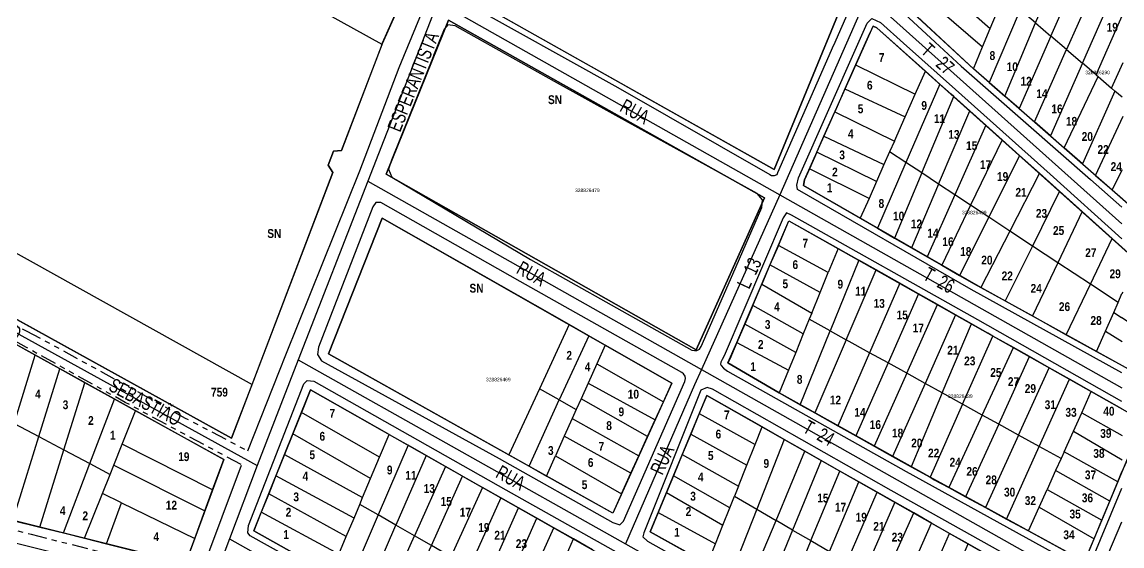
# Model space of a CAD drawing. Extents: x 205316 to 208372, y 4848714 to 4853250.
# Drawn here: x 206643.1 to 206955.5, y 4850735.1 to 4850883.8 of the extents above; entities that cross this region are included whole.
import ezdxf
from ezdxf.enums import TextEntityAlignment as Align

# ---------------------------------------------------------------- set-up
doc = ezdxf.new("R2010")
doc.units = 0
doc.header["$LTSCALE"] = 1.5
doc.header["$MEASUREMENT"] = 0
doc.linetypes.add('TRACO_25', pattern=[8, 3, -1, 1, -1, 1, -1])
for name, color, linetype in [('CD-MALHA-LOTES', 40, 'CONTINUOUS'), ('CD_TXT_QUADRA', 7, 'CONTINUOUS'), ('RU-QUADRAS', 6, 'CONTINUOUS'), ('SV-EIXO-RUA-N-PAV', 6, 'CONTINUOUS'), ('SV-EIXO-RUA-PAV', 20, 'CONTINUOUS'), ('SV-RUA-NAO-PAV-S-GUIA-C-GUIA', 7, 'CONTINUOUS'), ('SV-RUA-PAVIM-S-GUIA-C-GUIA', 7, 'CONTINUOUS'), ('SV-TXT-RUA-N-PAV-S-GUIA-C-GUIA', 7, 'CONTINUOUS'), ('SV-TXT-RUA-PAV-S-GUIA-C-GUIA', 7, 'CONTINUOUS'), ('Th_NmrPort', 7, 'CONTINUOUS')]:
    doc.layers.add(name, color=color, linetype=linetype)
doc.styles.add('ARIAL', font='arial.ttf')
doc.styles.add('ROMANS', font='arial.ttf', dxfattribs={"height": 0.2})
doc.styles.get("Standard").update_dxf_attribs({"font": 'swisscbo.ttf'})

msp = doc.modelspace()

# ---------------------------------------------------------------- linework, layer by layer
at = {"layer": 'CD-MALHA-LOTES', "linetype": 'Continuous'}
for p, q in [((206745.38, 4850877.42), (206626.85, 4850943.3)), ((206931.02, 4850883.51), (206940.23, 4850905.41)), ((206935.35, 4850879.79), (206944.79, 4850901.33)), ((206899.38, 4850898.43), (206918.11, 4850881.91)), ((206949.3, 4850897.29), (206939.81, 4850875.96)), ((206896.98, 4850893.05), (206915.96, 4850876.74)), ((206944.29, 4850872.11), (206953.67, 4850893.38)), ((206768.32, 4850891.69), (206856.72, 4850841.88)), ((206856.72, 4850841.88), (206876.3, 4850889.25)), ((206913.37, 4850870.53), (206894.68, 4850887.81)), ((206926.65, 4850887.26), (206917.82, 4850866.65)), ((206918.11, 4850881.91), (206920.93, 4850888.68)), ((206931.02, 4850883.51), (206926.65, 4850887.26)), ((206948.2, 4850868.75), (206955.87, 4850886.17)), ((206922.29, 4850862.75), (206931.02, 4850883.51)), ((206931.02, 4850883.51), (206935.35, 4850879.79)), ((206883.86, 4850880.56), (206879.9, 4850871.64)), ((206899.69, 4850869.84), (206885.92, 4850882.11)), ((206915.96, 4850876.74), (206918.11, 4850881.91)), ((206935.35, 4850879.79), (206926.33, 4850859.22)), ((206939.81, 4850875.96), (206935.35, 4850879.79)), ((206913.37, 4850870.53), (206915.96, 4850876.74)), ((206930.67, 4850855.43), (206939.81, 4850875.96)), ((206939.81, 4850875.96), (206944.29, 4850872.11)), ((206879.9, 4850871.64), (206876.85, 4850864.79)), ((206879.9, 4850871.64), (206896.79, 4850863.28)), ((206917.82, 4850866.65), (206913.37, 4850870.53)), ((206944.29, 4850872.11), (206935.19, 4850851.48)), ((206948.2, 4850868.75), (206944.29, 4850872.11)), ((206952.56, 4850865), (206955.87, 4850872.31)), ((206896.79, 4850863.28), (206899.69, 4850869.84)), ((206903.8, 4850866.17), (206899.69, 4850869.84)), ((206939.15, 4850848.03), (206948.75, 4850868.28)), ((206948.2, 4850868.75), (206948.75, 4850868.28)), ((206948.75, 4850868.28), (206952.56, 4850865)), ((206876.85, 4850864.79), (206873.97, 4850858.29)), ((206876.85, 4850864.79), (206893.96, 4850856.89)), ((206903.8, 4850866.17), (206894.15, 4850843.92)), ((206907.05, 4850863.28), (206903.8, 4850866.17)), ((206917.82, 4850866.65), (206922.29, 4850862.75)), ((206953.5, 4850864.2), (206944.28, 4850843.55)), ((206952.56, 4850865), (206953.5, 4850864.2)), ((206955.58, 4850862.41), (206953.5, 4850864.2)), ((206893.96, 4850856.89), (206896.79, 4850863.28)), ((206898.67, 4850840.94), (206907.78, 4850862.62)), ((206907.78, 4850862.62), (206907.05, 4850863.28)), ((206912.3, 4850858.58), (206907.78, 4850862.62)), ((206926.33, 4850859.22), (206922.29, 4850862.75)), ((206870.88, 4850851.36), (206873.97, 4850858.29)), ((206873.97, 4850858.29), (206890.9, 4850849.99)), ((206903.45, 4850837.79), (206912.3, 4850858.58)), ((206916.88, 4850854.47), (206912.3, 4850858.58)), ((206926.33, 4850859.22), (206930.67, 4850855.43)), ((206890.9, 4850849.99), (206893.96, 4850856.89)), ((206935.19, 4850851.48), (206930.67, 4850855.43)), ((206948.05, 4850840.26), (206955.87, 4850857.02)), ((206916.88, 4850854.47), (206908.05, 4850834.76)), ((206921.49, 4850850.34), (206916.88, 4850854.47)), ((206868.86, 4850846.8), (206870.88, 4850851.36)), ((206870.88, 4850851.36), (206887.94, 4850843.32)), ((206890.9, 4850849.99), (206889.55, 4850846.95)), ((206921.49, 4850850.34), (206912.56, 4850831.78)), ((206926.45, 4850845.9), (206921.49, 4850850.34)), ((206935.19, 4850851.48), (206939.15, 4850848.03)), ((206868.86, 4850846.8), (206866.78, 4850842.11)), ((206885.83, 4850838.56), (206868.86, 4850846.8)), ((206889.55, 4850846.95), (206887.94, 4850843.32)), ((206894.15, 4850843.92), (206889.55, 4850846.95)), ((206926.45, 4850845.9), (206917.69, 4850828.4)), ((206932.07, 4850840.86), (206926.45, 4850845.9)), ((206944.28, 4850843.55), (206939.15, 4850848.03)), ((206887.94, 4850843.32), (206885.83, 4850838.56)), ((206894.15, 4850843.92), (206886.07, 4850825.27)), ((206898.67, 4850840.94), (206894.15, 4850843.92)), ((206944.28, 4850843.55), (206948.05, 4850840.26)), ((206746.52, 4850840.63), (206834.65, 4850790.71)), ((206883.7, 4850833.73), (206866.78, 4850842.11)), ((206898.67, 4850840.94), (206890.93, 4850822.48)), ((206903.45, 4850837.79), (206898.67, 4850840.94)), ((206932.07, 4850840.86), (206923.68, 4850824.45)), ((206937.79, 4850835.73), (206932.07, 4850840.86)), ((206948.05, 4850840.26), (206952.78, 4850836.13)), ((206952.78, 4850836.13), (206955.67, 4850841.94)), ((206571.01, 4850838.35), (206702.68, 4850765.68)), ((206885.83, 4850838.56), (206883.7, 4850833.73)), ((206903.45, 4850837.79), (206895.75, 4850819.71)), ((206908.05, 4850834.76), (206903.45, 4850837.79)), ((206952.78, 4850836.13), (206955.7, 4850833.58)), ((206883.7, 4850833.73), (206881.19, 4850828.07)), ((206908.05, 4850834.76), (206900.17, 4850817.17)), ((206912.56, 4850831.78), (206908.05, 4850834.76)), ((206937.79, 4850835.73), (206930.11, 4850820.21)), ((206944.23, 4850829.96), (206937.79, 4850835.73)), ((206912.56, 4850831.78), (206904.37, 4850814.76)), ((206917.69, 4850828.4), (206912.56, 4850831.78)), ((206944.23, 4850829.96), (206937.31, 4850815.47)), ((206952.79, 4850822.3), (206944.23, 4850829.96)), ((206857.96, 4850820.39), (206860.94, 4850827.37)), ((206860.94, 4850827.37), (206874.92, 4850819.5)), ((206881.19, 4850828.07), (206886.07, 4850825.27)), ((206917.69, 4850828.4), (206909.42, 4850811.86)), ((206923.68, 4850824.45), (206917.69, 4850828.4)), ((206886.07, 4850825.27), (206890.93, 4850822.48)), ((206923.68, 4850824.45), (206915.49, 4850808.41)), ((206930.11, 4850820.21), (206923.68, 4850824.45)), ((206857.96, 4850820.39), (206855.57, 4850814.82)), ((206872.13, 4850812.67), (206857.96, 4850820.39)), ((206890.93, 4850822.48), (206895.75, 4850819.71)), ((206946.58, 4850809.36), (206952.79, 4850822.3)), ((206955.51, 4850819.86), (206952.79, 4850822.3)), ((206874.92, 4850819.5), (206872.13, 4850812.67)), ((206874.92, 4850819.5), (206880.77, 4850816.21)), ((206895.75, 4850819.71), (206900.17, 4850817.17)), ((206930.11, 4850820.21), (206922.39, 4850804.6)), ((206937.31, 4850815.47), (206930.11, 4850820.21)), ((206955.51, 4850819.86), (206959.75, 4850816.09)), ((206855.57, 4850814.82), (206853.23, 4850809.34)), ((206869.81, 4850806.99), (206855.57, 4850814.82)), ((206880.77, 4850816.21), (206872.65, 4850796.11)), ((206885.76, 4850813.4), (206880.77, 4850816.21)), ((206900.17, 4850817.17), (206904.37, 4850814.76)), ((206904.37, 4850814.76), (206909.42, 4850811.86)), ((206937.31, 4850815.47), (206930.08, 4850800.35)), ((206946.58, 4850809.36), (206937.31, 4850815.47)), ((206869.81, 4850806.99), (206872.13, 4850812.67)), ((206877.24, 4850793.58), (206885.76, 4850813.4)), ((206892.4, 4850809.64), (206885.76, 4850813.4)), ((206850.65, 4850803.31), (206853.23, 4850809.34)), ((206853.23, 4850809.34), (206867.42, 4850801.15)), ((206892.4, 4850809.64), (206883.85, 4850789.93)), ((206897.75, 4850806.61), (206892.4, 4850809.64)), ((206915.49, 4850808.41), (206922.39, 4850804.6)), ((206939.71, 4850795.03), (206946.58, 4850809.36)), ((206954.43, 4850804.21), (206946.58, 4850809.36)), ((206867.42, 4850801.15), (206869.81, 4850806.99)), ((206897.75, 4850806.61), (206889.1, 4850787.02)), ((206903.1, 4850803.58), (206897.75, 4850806.61)), ((206954.43, 4850804.21), (206955.53, 4850806.7)), ((206955.76, 4850807.12), (206955.53, 4850806.7)), ((206850.65, 4850803.31), (206848.4, 4850798.06)), ((206865, 4850795.24), (206850.65, 4850803.31)), ((206894.41, 4850784.09), (206903.1, 4850803.58)), ((206908.28, 4850800.65), (206903.1, 4850803.58)), ((206922.39, 4850804.6), (206930.08, 4850800.35)), ((206953.18, 4850801.38), (206954.43, 4850804.21)), ((206866.7, 4850799.4), (206865, 4850795.24)), ((206867.42, 4850801.15), (206866.7, 4850799.4)), ((206872.65, 4850796.11), (206866.7, 4850799.4)), ((206908.28, 4850800.65), (206899.62, 4850781.21)), ((206912.79, 4850798.09), (206908.28, 4850800.65)), ((206930.08, 4850800.35), (206939.71, 4850795.03)), ((206950.84, 4850796.08), (206953.18, 4850801.38)), ((206953.18, 4850801.38), (206955.42, 4850799.89)), ((206970.02, 4850789.95), (206955.42, 4850799.89)), ((206798.53, 4850797.91), (206790.07, 4850779.69)), ((206804.08, 4850794.75), (206798.53, 4850797.91)), ((206848.4, 4850798.06), (206846.16, 4850792.81)), ((206862.87, 4850790.02), (206848.4, 4850798.06)), ((206864.18, 4850775.16), (206872.65, 4850796.11)), ((206872.65, 4850796.11), (206877.24, 4850793.58)), ((206904.5, 4850778.52), (206912.79, 4850798.09)), ((206948.29, 4850790.3), (206950.84, 4850796.08)), ((206950.84, 4850796.08), (206955.57, 4850793.1)), ((206646.87, 4850789.25), (206640.24, 4850792.92)), ((206804.08, 4850794.75), (206795.74, 4850776.5)), ((206808.77, 4850792.08), (206804.08, 4850794.75)), ((206846.16, 4850792.81), (206860.8, 4850784.95)), ((206865, 4850795.24), (206862.87, 4850790.02)), ((206877.24, 4850793.58), (206868.33, 4850772.84)), ((206883.85, 4850789.93), (206877.24, 4850793.58)), ((206910.28, 4850775.32), (206918.87, 4850794.65)), ((206924.72, 4850791.36), (206918.87, 4850794.65)), ((206939.71, 4850795.03), (206948.29, 4850790.3)), ((206640.9, 4850769.85), (206646.87, 4850789.25)), ((206653.89, 4850785.36), (206646.87, 4850789.25)), ((206730.19, 4850789.62), (206781.36, 4850760.93)), ((206808.77, 4850792.08), (206806.36, 4850786.72)), ((206862.87, 4850790.02), (206860.8, 4850784.95)), ((206883.85, 4850789.93), (206874.86, 4850769.19)), ((206889.1, 4850787.02), (206883.85, 4850789.93)), ((206915.86, 4850772.24), (206924.72, 4850791.36)), ((206929.26, 4850788.8), (206924.72, 4850791.36)), ((206948.29, 4850790.3), (206955.61, 4850786.25)), ((206806.36, 4850786.72), (206803.94, 4850781.32)), ((206806.36, 4850786.72), (206825.28, 4850775.97)), ((206889.1, 4850787.02), (206879.97, 4850766.33)), ((206894.41, 4850784.09), (206889.1, 4850787.02)), ((206920.52, 4850769.66), (206929.26, 4850788.8)), ((206934.83, 4850785.67), (206929.26, 4850788.8)), ((206647.93, 4850766.12), (206653.89, 4850785.36)), ((206661.03, 4850781.4), (206653.89, 4850785.36)), ((206860.8, 4850784.95), (206858.17, 4850778.52)), ((206894.41, 4850784.09), (206885.19, 4850763.41)), ((206899.62, 4850781.21), (206894.41, 4850784.09)), ((206926.14, 4850766.56), (206934.83, 4850785.67)), ((206940.6, 4850782.42), (206934.83, 4850785.67)), ((206655.06, 4850762.34), (206661.03, 4850781.4)), ((206669.41, 4850776.76), (206661.03, 4850781.4)), ((206702.68, 4850765.68), (206708.55, 4850780.91)), ((206803.94, 4850781.32), (206801.94, 4850776.87)), ((206803.94, 4850781.32), (206822.96, 4850770.88)), ((206899.62, 4850781.21), (206890.4, 4850760.5)), ((206904.5, 4850778.52), (206899.62, 4850781.21)), ((206932.02, 4850763.31), (206940.6, 4850782.42)), ((206946.83, 4850778.91), (206940.6, 4850782.42)), ((206662.42, 4850758.43), (206669.41, 4850776.76)), ((206675.39, 4850773.45), (206669.41, 4850776.76)), ((206790.07, 4850779.69), (206781.36, 4850760.93)), ((206795.74, 4850776.5), (206790.07, 4850779.69)), ((206801.94, 4850776.87), (206800.56, 4850773.8)), ((206820.8, 4850766.14), (206801.94, 4850776.87)), ((206858.17, 4850778.52), (206864.18, 4850775.16)), ((206904.5, 4850778.52), (206895.62, 4850757.57)), ((206910.28, 4850775.32), (206904.5, 4850778.52)), ((206944.09, 4850772.83), (206946.83, 4850778.91)), ((206955.54, 4850774.01), (206946.83, 4850778.91)), ((206787.14, 4850757.68), (206795.74, 4850776.5)), ((206795.74, 4850776.5), (206800.56, 4850773.8)), ((206800.56, 4850773.8), (206799.41, 4850771.24)), ((206822.96, 4850770.88), (206825.28, 4850775.97)), ((206864.18, 4850775.16), (206868.33, 4850772.84)), ((206910.28, 4850775.32), (206901.04, 4850754.55)), ((206915.86, 4850772.24), (206910.28, 4850775.32)), ((206955.54, 4850774.01), (206960.73, 4850771.08)), ((206671.6, 4850764), (206675.39, 4850773.45)), ((206722.47, 4850772.96), (206720.02, 4850766.85)), ((206744.67, 4850760.27), (206722.47, 4850772.96)), ((206799.41, 4850771.24), (206797.14, 4850766.2)), ((206799.41, 4850771.24), (206818.3, 4850760.66)), ((206820.8, 4850766.14), (206822.96, 4850770.88)), ((206835.49, 4850772.67), (206833.07, 4850766.84)), ((206835.49, 4850772.67), (206851.33, 4850763.85)), ((206868.33, 4850772.84), (206874.86, 4850769.19)), ((206915.86, 4850772.24), (206906.32, 4850751.66)), ((206920.52, 4850769.66), (206915.86, 4850772.24)), ((206941.73, 4850767.61), (206944.09, 4850772.83)), ((206944.09, 4850772.83), (206955.57, 4850766.38)), ((206640.9, 4850769.85), (206647.93, 4850766.12)), ((206851.33, 4850763.85), (206853.34, 4850768.9)), ((206859.64, 4850765.32), (206853.34, 4850768.9)), ((206874.86, 4850769.19), (206879.97, 4850766.33)), ((206920.52, 4850769.66), (206911.11, 4850749.05)), ((206926.14, 4850766.56), (206920.52, 4850769.66)), ((206939.1, 4850761.81), (206941.73, 4850767.61)), ((206941.73, 4850767.61), (206955.61, 4850759.5)), ((206640.58, 4850742.34), (206647.93, 4850766.12)), ((206647.93, 4850766.12), (206655.06, 4850762.34)), ((206720.02, 4850766.85), (206717.67, 4850760.99)), ((206742.13, 4850754.2), (206720.02, 4850766.85)), ((206744.67, 4850760.27), (206747.37, 4850766.7)), ((206747.37, 4850766.7), (206752.77, 4850763.64)), ((206797.14, 4850766.2), (206794.67, 4850760.69)), ((206816.05, 4850755.73), (206797.14, 4850766.2)), ((206818.3, 4850760.66), (206820.8, 4850766.14)), ((206833.07, 4850766.84), (206830.65, 4850761)), ((206833.07, 4850766.84), (206848.98, 4850757.97)), ((206859.64, 4850765.32), (206851.8, 4850745.51)), ((206865.5, 4850761.99), (206859.64, 4850765.32)), ((206879.97, 4850766.33), (206885.19, 4850763.41)), ((206926.14, 4850766.56), (206916.78, 4850745.97)), ((206932.02, 4850763.31), (206926.14, 4850766.56)), ((206648.21, 4850740.43), (206655.06, 4850762.34)), ((206655.06, 4850762.34), (206662.42, 4850758.43)), ((206669.2, 4850758.02), (206671.6, 4850764)), ((206697.27, 4850750.96), (206671.6, 4850764)), ((206752.77, 4850763.64), (206744.25, 4850743.88)), ((206757.96, 4850760.7), (206752.77, 4850763.64)), ((206848.98, 4850757.97), (206851.33, 4850763.85)), ((206857.28, 4850742.33), (206865.5, 4850761.99)), ((206870.11, 4850759.37), (206865.5, 4850761.99)), ((206885.19, 4850763.41), (206890.4, 4850760.5)), ((206922.77, 4850742.71), (206932.02, 4850763.31)), ((206938.23, 4850759.88), (206932.02, 4850763.31)), ((206939.1, 4850761.81), (206938.23, 4850759.88)), ((206954.37, 4850753.29), (206939.1, 4850761.81)), ((206654.92, 4850738.76), (206662.42, 4850758.43)), ((206662.42, 4850758.43), (206668.15, 4850755.4)), ((206668.15, 4850755.4), (206669.2, 4850758.02)), ((206669.2, 4850758.02), (206695.08, 4850745.02)), ((206717.67, 4850760.99), (206715.25, 4850754.98)), ((206717.67, 4850760.99), (206739.87, 4850748.81)), ((206742.13, 4850754.2), (206744.67, 4850760.27)), ((206757.96, 4850760.7), (206749.33, 4850740.96)), ((206763.37, 4850757.64), (206757.96, 4850760.7)), ((206781.36, 4850760.93), (206787.14, 4850757.68)), ((206792.07, 4850754.92), (206794.67, 4850760.69)), ((206794.67, 4850760.69), (206813.36, 4850749.84)), ((206816.05, 4850755.73), (206818.3, 4850760.66)), ((206830.65, 4850761), (206828.13, 4850754.94)), ((206830.65, 4850761), (206846.61, 4850752.05)), ((206846.61, 4850752.05), (206848.98, 4850757.97)), ((206870.11, 4850759.37), (206862, 4850739.6)), ((206875.44, 4850756.34), (206870.11, 4850759.37)), ((206890.4, 4850760.5), (206895.62, 4850757.57)), ((206938.23, 4850759.88), (206936.68, 4850756.45)), ((206956.68, 4850758.83), (206955.54, 4850756.1)), ((206665.97, 4850749.96), (206668.15, 4850755.4)), ((206715.25, 4850754.98), (206713.21, 4850749.91)), ((206737.43, 4850742.97), (206715.25, 4850754.98)), ((206763.37, 4850757.64), (206754.58, 4850737.95)), ((206759.39, 4850735.19), (206768.27, 4850754.86)), ((206768.27, 4850754.86), (206763.37, 4850757.64)), ((206768.27, 4850754.86), (206773.89, 4850751.68)), ((206787.14, 4850757.68), (206792.07, 4850754.92)), ((206810.89, 4850744.36), (206792.07, 4850754.92)), ((206813.36, 4850749.84), (206816.05, 4850755.73)), ((206828.13, 4850754.94), (206826.17, 4850750.22)), ((206844.14, 4850745.87), (206828.13, 4850754.94)), ((206867.19, 4850736.59), (206875.44, 4850756.34)), ((206880.79, 4850753.3), (206875.44, 4850756.34)), ((206895.62, 4850757.57), (206901.04, 4850754.55)), ((206936.68, 4850756.45), (206934.27, 4850751.1)), ((206952.08, 4850747.83), (206936.68, 4850756.45)), ((206954.37, 4850753.29), (206955.54, 4850756.1)), ((206739.87, 4850748.81), (206742.13, 4850754.2)), ((206773.89, 4850751.68), (206764.96, 4850731.99)), ((206779.16, 4850748.69), (206773.89, 4850751.68)), ((206846.61, 4850752.05), (206845.46, 4850749.18)), ((206872.45, 4850733.54), (206880.79, 4850753.3)), ((206885.98, 4850750.35), (206880.79, 4850753.3)), ((206906.32, 4850751.66), (206911.11, 4850749.05)), ((206952.08, 4850747.83), (206954.37, 4850753.29)), ((206660.88, 4850737.27), (206665.97, 4850749.96)), ((206671.35, 4850747.33), (206665.97, 4850749.96)), ((206695.08, 4850745.02), (206697.27, 4850750.96)), ((206713.21, 4850749.91), (206711.09, 4850744.63)), ((206735.23, 4850737.71), (206713.21, 4850749.91)), ((206739.06, 4850746.87), (206739.87, 4850748.81)), ((206779.16, 4850748.69), (206770.25, 4850728.95)), ((206784.18, 4850745.85), (206779.16, 4850748.69)), ((206813.36, 4850749.84), (206810.89, 4850744.36)), ((206826.17, 4850750.22), (206823.84, 4850744.6)), ((206826.17, 4850750.22), (206842.19, 4850741)), ((206844.14, 4850745.87), (206845.46, 4850749.18)), ((206845.46, 4850749.18), (206851.8, 4850745.51)), ((206877.44, 4850730.65), (206885.98, 4850750.35)), ((206891.03, 4850747.49), (206885.98, 4850750.35)), ((206911.11, 4850749.05), (206916.78, 4850745.97)), ((206931.99, 4850746.05), (206934.27, 4850751.1)), ((206934.27, 4850751.1), (206949.8, 4850742.38)), ((206667.1, 4850735.71), (206671.35, 4850747.33)), ((206671.35, 4850747.33), (206692.18, 4850737.16)), ((206737.43, 4850742.97), (206739.06, 4850746.87)), ((206744.25, 4850743.88), (206739.06, 4850746.87)), ((206775.26, 4850726.07), (206784.18, 4850745.85)), ((206789.36, 4850742.92), (206784.18, 4850745.85)), ((206842.19, 4850741), (206844.14, 4850745.87)), ((206851.8, 4850745.51), (206844.26, 4850726.42)), ((206851.8, 4850745.51), (206857.28, 4850742.33)), ((206891.03, 4850747.49), (206882.36, 4850727.79)), ((206896.41, 4850744.43), (206891.03, 4850747.49)), ((206916.78, 4850745.97), (206922.77, 4850742.71)), ((206928.96, 4850739.35), (206931.99, 4850746.05)), ((206931.99, 4850746.05), (206947.59, 4850737.08)), ((206949.8, 4850742.38), (206952.08, 4850747.83)), ((206640.58, 4850742.34), (206648.21, 4850740.43)), ((206692.18, 4850737.16), (206695.08, 4850745.02)), ((206733.15, 4850732.75), (206711.09, 4850744.63)), ((206735.23, 4850737.71), (206737.43, 4850742.97)), ((206744.25, 4850743.88), (206735.82, 4850724.33)), ((206749.33, 4850740.96), (206744.25, 4850743.88)), ((206780.45, 4850723.09), (206789.36, 4850742.92)), ((206794.16, 4850740.2), (206789.36, 4850742.92)), ((206823.84, 4850744.6), (206840.05, 4850735.65)), ((206849.42, 4850723.55), (206857.28, 4850742.33)), ((206862, 4850739.6), (206857.28, 4850742.33)), ((206887.58, 4850724.77), (206896.41, 4850744.43)), ((206901.46, 4850741.56), (206896.41, 4850744.43)), ((206922.77, 4850742.71), (206928.96, 4850739.35)), ((206947.59, 4850737.08), (206949.8, 4850742.38)), ((206648.21, 4850740.43), (206654.92, 4850738.76)), ((206740.83, 4850721.52), (206749.33, 4850740.96)), ((206754.58, 4850737.95), (206749.33, 4850740.96)), ((206785.26, 4850720.32), (206794.16, 4850740.2)), ((206799.73, 4850737.05), (206794.16, 4850740.2)), ((206840.05, 4850735.65), (206842.19, 4850741)), ((206862, 4850739.6), (206854.3, 4850720.84)), ((206862, 4850739.6), (206867.19, 4850736.59)), ((206892.74, 4850721.77), (206901.46, 4850741.56)), ((206906.58, 4850738.65), (206901.46, 4850741.56)), ((206928.96, 4850739.35), (206944.91, 4850730.68)), ((206654.92, 4850738.76), (206660.88, 4850737.27)), ((206660.88, 4850737.27), (206667.1, 4850735.71)), ((206689.58, 4850730.1), (206692.18, 4850737.16)), ((206733.15, 4850732.75), (206735.23, 4850737.71)), ((206745.97, 4850718.64), (206754.58, 4850737.95)), ((206759.39, 4850735.19), (206754.58, 4850737.95)), ((206790.89, 4850717.09), (206799.73, 4850737.05)), ((206805.18, 4850733.96), (206799.73, 4850737.05)), ((206867.19, 4850736.59), (206859.42, 4850718)), ((206867.19, 4850736.59), (206872.45, 4850733.54)), ((206897.86, 4850718.81), (206906.58, 4850738.65)), ((206911.87, 4850735.65), (206906.58, 4850738.65)), ((206944.91, 4850730.68), (206947.59, 4850737.08)), ((206667.1, 4850735.71), (206689.58, 4850730.1)), ((206750.71, 4850715.98), (206759.39, 4850735.19)), ((206764.96, 4850731.99), (206759.39, 4850735.19)), ((206837.8, 4850730.01), (206840.05, 4850735.65)), ((206903.15, 4850715.74), (206911.87, 4850735.65)), ((206918.28, 4850732.01), (206911.87, 4850735.65))]:
    msp.add_line(p, q, dxfattribs=at)
at = {"layer": 'CD-MALHA-LOTES', "linetype": 'Continuous', "flags": 128}
for points in [[(206745.38, 4850877.42), (206745.54, 4850877.84), (206760.21, 4850910.73)], [(206834.65, 4850790.71), (206854.04, 4850833.9), (206764.27, 4850884.28), (206746.52, 4850840.63)], [(206885.92, 4850882.11), (206884.88, 4850882.6), (206883.86, 4850880.56)], [(206708.55, 4850780.91), (206731.41, 4850841.07), (206730.05, 4850843.12), (206731.62, 4850847.17), (206733.86, 4850847.36), (206745.38, 4850877.42)], [(206866.78, 4850842.11), (206865.39, 4850838.99), (206865.06, 4850837.34), (206881.19, 4850828.07)], [(206625.08, 4850830.58), (206623.78, 4850828), (206708.55, 4850780.91)], [(206798.53, 4850797.91), (206745.43, 4850828.1), (206730.19, 4850789.62)], [(206909.42, 4850811.86), (206913.56, 4850809.48), (206915.49, 4850808.41)], [(206918.87, 4850794.65), (206917.4, 4850795.48), (206912.79, 4850798.09)], [(206846.16, 4850792.81), (206844.15, 4850788.12), (206843.55, 4850787.08), (206858.17, 4850778.52)], [(206825.28, 4850775.97), (206827.72, 4850781.31), (206808.77, 4850792.08)], [(206747.37, 4850766.7), (206725.04, 4850779.34), (206722.47, 4850772.96)], [(206853.34, 4850768.9), (206837.63, 4850777.82), (206835.49, 4850772.67)], [(206697.27, 4850750.96), (206700.44, 4850759.57), (206675.39, 4850773.45)], [(206901.04, 4850754.55), (206902.23, 4850753.88), (206906.32, 4850751.66)], [(206711.09, 4850744.63), (206708.98, 4850739.37), (206730.8, 4850727.14)], [(206823.84, 4850744.6), (206821.53, 4850739.04), (206837.8, 4850730.01)]]:
    msp.add_lwpolyline(points, dxfattribs=at)
at = {"layer": 'RU-QUADRAS', "linetype": 'Continuous'}
for points in [[(206918.52, 4850939.57), (206937.21, 4850979.92), (207017.56, 4850907.94), (207018.53, 4850906.87), (207018.94, 4850905.12), (207001.95, 4850864.62), (207001.42, 4850864.31), (206989.86, 4850874.19, 0.004408), (206918.55, 4850938.55)], [(206894.68, 4850887.81), (206913.23, 4850929.58, -0.002345), (206996.74, 4850854.48), (206997.1, 4850853.23), (206980.03, 4850813.03, -0.676967), (206979.29, 4850812.89), (206913.37, 4850870.53), (206895.07, 4850887.31)], [(206865.06, 4850837.34), (206865.39, 4850838.99), (206884.88, 4850882.6), (206885.92, 4850882.11), (206974.74, 4850802.59, -0.401289), (206974.99, 4850801.19), (206966.02, 4850780.91, -0.52603), (206965.43, 4850780.79), (206915.49, 4850808.41)], [(206843.55, 4850787.08), (206846.16, 4850792.81), (206860.94, 4850827.37), (206960.73, 4850771.08, -0.459935), (206961.21, 4850769.66), (206944.91, 4850730.68), (206901.04, 4850754.55), (206858.17, 4850778.52)]]:
    msp.add_lwpolyline(points, format="xyb", close=True, dxfattribs=at)
for points in [[(206768.32, 4850891.69), (206796.61, 4850961.37), (206876.3, 4850889.25), (206856.72, 4850841.88)], [(206746.52, 4850840.63), (206764.27, 4850884.28), (206854.04, 4850833.9), (206834.65, 4850790.71)], [(206730.19, 4850789.62), (206745.43, 4850828.1), (206827.72, 4850781.31), (206810.89, 4850744.36)], [(206708.98, 4850739.37), (206725.04, 4850779.34), (206840.84, 4850713.77), (206824.14, 4850674.83)], [(206821.53, 4850739.04), (206837.63, 4850777.82), (206940.46, 4850719.41), (206924.59, 4850681.8)]]:
    msp.add_lwpolyline(points, close=True, dxfattribs=at)
for points in [[(206774.74, 4850943.32), (206745.46, 4850877.63), (206733.86, 4850847.36), (206731.62, 4850847.17), (206730.05, 4850843.12), (206731.41, 4850841.07), (206702.68, 4850765.68), (206571.01, 4850838.35)], [(206568.43, 4850832.71), (206700.44, 4850759.57), (206689.58, 4850730.1), (206547.91, 4850765.48)]]:
    msp.add_lwpolyline(points, dxfattribs=at)
msp.add_lwpolyline([(206577.42, 4850748.5), (206661.33, 4850727.05), (206687.87, 4850719.97), (206672.92, 4850686.67), (206668.34, 4850673.68, -0.002793), (206541.12, 4850731.41)], format="xyb", dxfattribs=at)
at = {"layer": 'SV-EIXO-RUA-N-PAV', "flags": 128}
for points in [[(206579.97, 4850829.42), (206709.95, 4850757.92)], [(206550.02, 4850760.86), (206557.09, 4850756.76), (206696.47, 4850722.24)]]:
    msp.add_lwpolyline(points, dxfattribs=at)
at = {"layer": 'SV-EIXO-RUA-PAV', "flags": 128}
for points in [[(206935.86, 4850988.09), (206912.08, 4850937.25), (206890.38, 4850890.62), (206886.22, 4850888.48), (206881.11, 4850886.4), (206858.34, 4850834.73), (206836.08, 4850785.19), (206834.13, 4850780.85), (206814.55, 4850735.64)], [(206793.36, 4850971.54), (206886.22, 4850888.48), (206955.54, 4850826.48)], [(206761.25, 4850889.48), (206741.36, 4850838.6), (206721.56, 4850787.91), (206709.95, 4850757.92), (206702.07, 4850737.08), (206696.47, 4850722.24), (206682.35, 4850686.35), (206682.18, 4850685.92), (206675.43, 4850668.71), (206662.23, 4850635.19), (206642.65, 4850585.43), (206622.31, 4850533.73), (206619.63, 4850526.92)], [(206761.25, 4850889.48), (206858.34, 4850834.73), (206955.54, 4850779.91)], [(206741.36, 4850838.6), (206836.08, 4850785.19), (206947.26, 4850722.49)], [(206721.56, 4850787.91), (206814.55, 4850735.64), (206846.83, 4850717.49), (206926.04, 4850672.96)], [(206752.61, 4850263.85), (206755.62, 4850270.69), (206777.12, 4850321.66), (206798.93, 4850373.22), (206820.71, 4850424.32), (206828.97, 4850444.09), (206841.19, 4850472.4), (206862.53, 4850522.57), (206872.32, 4850545.58), (206883.68, 4850572.3), (206894.33, 4850597.6), (206905.15, 4850623.32), (206915.99, 4850649.08), (206926.04, 4850672.96), (206937.9, 4850700.64), (206947.26, 4850722.49), (206955.54, 4850741.96)], [(206702.07, 4850737.08), (206823.99, 4850668.46), (206825.32, 4850667.39), (206829.58, 4850663.94), (206905.15, 4850623.32)]]:
    msp.add_lwpolyline(points, dxfattribs=at)
at = {"layer": 'SV-RUA-NAO-PAV-S-GUIA-C-GUIA', "linetype": 'TRACO_25', "flags": 128}
for points in [[(206644.44, 4850791.38), (206621.7, 4850804.02), (206578.95, 4850827.72), (206581.02, 4850831.16), (206623.82, 4850807.1), (206644.33, 4850796.14)], [(206644.33, 4850796.14), (206653.77, 4850791.09), (206689.49, 4850771.39), (206707.3, 4850762.03)], [(206705.36, 4850758.18), (206672.47, 4850775.81), (206644.44, 4850791.38)], [(206645.85, 4850732.35), (206616.27, 4850739.92), (206577.33, 4850749.49), (206548.66, 4850755.33), (206550.26, 4850761.82), (206606.53, 4850748.29), (206645.71, 4850738.39)], [(206645.71, 4850738.39), (206686.5, 4850728.09), (206690.65, 4850727.41)]]:
    msp.add_lwpolyline(points, dxfattribs=at)
at = {"layer": 'SV-RUA-PAVIM-S-GUIA-C-GUIA', "flags": 128}
for points in [[(206707.3, 4850762.03), (206718.07, 4850789.36), (206739.07, 4850841.55), (206750.27, 4850870.84), (206751.62, 4850874.13), (206759.51, 4850893.35), (206780.62, 4850948.76), (206791.42, 4850977.93)], [(206873.7, 4850877.26), (206878.4, 4850887.99), (206879.27, 4850890.03), (206878.42, 4850891.29), (206841.19, 4850924.96), (206798.64, 4850963.07), (206796.49, 4850963.73), (206795.19, 4850963.59), (206794.23, 4850962.14), (206781.61, 4850929.76), (206767.37, 4850893.44), (206766.8, 4850891.19), (206767.75, 4850890.03), (206812.39, 4850865.17), (206855.53, 4850840.47), (206856.01, 4850840.21), (206856.87, 4850840.23), (206857.63, 4850840.53), (206857.84, 4850841.06), (206873.74, 4850877.35)], [(206955.55, 4850894.13), (206942.73, 4850905.57), (206914.05, 4850931.27), (206912.8, 4850931.48), (206912.06, 4850931.05), (206911.64, 4850930.39), (206893.82, 4850890.39), (206892.6, 4850887.54), (206893.74, 4850886.08), (206902.44, 4850878.05), (206909.85, 4850871.22), (206946.64, 4850839.05), (206955.54, 4850831.26)], [(206760.08, 4850874.4), (206748.09, 4850844.59), (206747.22, 4850841.99), (206748.21, 4850839.79), (206787.51, 4850816.41), (206833.35, 4850790.64), (206834.11, 4850790.53), (206834.8, 4850790.58), (206835.54, 4850790.93), (206836.05, 4850791.72), (206845.04, 4850812.22), (206853.22, 4850831.18), (206853.43, 4850833.28), (206851.94, 4850835.09), (206811.79, 4850857.27), (206794.4, 4850866.94), (206780.2, 4850874.87), (206766.2, 4850882.69), (206764.1, 4850882.95), (206763.04, 4850881.76), (206760.04, 4850874.3)], [(206955.54, 4850784.21), (206912.67, 4850807.91), (206863.4, 4850836.21), (206863.21, 4850837.51), (206863.68, 4850839.56), (206880.52, 4850877.48), (206883.17, 4850883.45), (206884.53, 4850884.75), (206886.92, 4850883.63), (206893.45, 4850877.82), (206908.25, 4850864.63), (206935.15, 4850840.63), (206955.54, 4850822.28)], [(206955.54, 4850776.08), (206914.62, 4850799.25), (206861.71, 4850828.97), (206860.26, 4850829.58), (206859.35, 4850828.23), (206842.55, 4850789.07), (206842.03, 4850788.01), (206841.61, 4850787.23), (206841.56, 4850786.71), (206841.75, 4850786.32), (206842.39, 4850785.54), (206843.51, 4850784.67), (206894.28, 4850756.21), (206943.85, 4850728.91), (206945.25, 4850728.6), (206946.41, 4850729.6), (206955.54, 4850751.44)], [(206690.65, 4850727.41), (206692.68, 4850727.45), (206694.51, 4850728.64), (206705.51, 4850757.98)]]:
    msp.add_lwpolyline(points, dxfattribs=at)
for points in [[(206831.39, 4850781.75), (206831.56, 4850782.62), (206831.49, 4850783.25), (206831.05, 4850783.91), (206830.54, 4850784.3), (206784.62, 4850810.13), (206745.01, 4850832.55), (206743.61, 4850832.56), (206742.75, 4850831.37), (206727.33, 4850791.45), (206727.07, 4850789.45), (206728.21, 4850787.64), (206778.68, 4850759.89), (206810.97, 4850741.71), (206812.96, 4850741.1), (206813.97, 4850742.14)], [(206839.11, 4850717.96), (206841.95, 4850716.29), (206842.34, 4850714.94), (206841.32, 4850712.04), (206825.37, 4850674.73), (206824.31, 4850673.04), (206822.71, 4850673), (206776.23, 4850699.92), (206707.92, 4850737.9), (206707.23, 4850738.76), (206707.49, 4850740.86), (206723.16, 4850781.07), (206724.17, 4850782.07), (206726.02, 4850781.85), (206780.52, 4850751.02), (206814.05, 4850732.14)], [(206889.99, 4850750.84), (206839.22, 4850779.59), (206837.73, 4850780.05), (206835.92, 4850779.31), (206819.7, 4850738.8), (206819.49, 4850737.7), (206820.78, 4850736.44), (206883.56, 4850701.25), (206923.67, 4850679.32), (206924.77, 4850679.31), (206925.52, 4850680.21), (206942.19, 4850719.47), (206941.85, 4850721.27), (206941.06, 4850722.23)]]:
    msp.add_lwpolyline(points, close=True, dxfattribs=at)

# ---------------------------------------------------------------- texts
at = {"layer": 'CD_TXT_QUADRA', "color": 7, "linetype": 'Continuous', "style": 'ROMANS'}
for s, p in [('328826290', (206948.61, 4850869.47)), ('328826479', (206803.7, 4850836.01)), ('328826499', (206913.57, 4850829.7)), ('328826469', (206778.41, 4850782.31)), ('328826489', (206909.62, 4850777.57))]:
    msp.add_text(s, height=1, dxfattribs=at).set_placement(p, align=Align.MIDDLE)
at = {"layer": 'SV-TXT-RUA-N-PAV-S-GUIA-C-GUIA', "style": 'ARIAL', "width": 0.7}
msp.add_text('PASS.                         SÃO                           SEBASTIÃO', height=4, rotation=332, dxfattribs=at).set_placement((206600.08, 4850815.18))
at = {"layer": 'SV-TXT-RUA-PAV-S-GUIA-C-GUIA', "style": 'ARIAL', "width": 0.7}
for s, rotation, p in [('RUA                                                          T   27', 318, (206845.22, 4850922.92)), ('ESPERANTISTA', 68, (206750.51, 4850852.31)), ('RUA                                                                                   T  26', 331, (206812.62, 4850858.64)), ('RUA                                                                              T  24', 331, (206783.24, 4850812.64)), ('RUA                                              L  13', 65, (206825.03, 4850754.96)), ('RUA                                                                               T 22', 331, (206777.36, 4850754.7))]:
    msp.add_text(s, height=4, rotation=rotation, dxfattribs=at).set_placement(p)
at = {"layer": 'Th_NmrPort', "color": 1}
for s, p in [('19', (206951.2, 4850882.29)), ('7', (206886.48, 4850873.7)), ('8', (206917.93, 4850874.26)), ('10', (206922.79, 4850871.09)), ('12', (206926.72, 4850866.98)), ('6', (206883.11, 4850865.85)), ('14', (206931.2, 4850863.43)), ('SN', (206792.53, 4850861.74)), ('9', (206898.56, 4850860.09)), ('5', (206880.5, 4850859.13)), ('16', (206935.5, 4850859.13)), ('11', (206902.11, 4850856.36)), ('18', (206939.61, 4850855.59)), ('4', (206877.69, 4850852.04)), ('13', (206906.22, 4850851.88)), ('20', (206944.1, 4850851.29)), ('15', (206911.27, 4850848.7)), ('22', (206948.58, 4850847.6)), ('3', (206875.26, 4850846.06)), ('2', (206873.21, 4850841.21)), ('17', (206915.19, 4850843.29)), ('24', (206952.32, 4850842.74)), ('19', (206920.05, 4850839.93)), ('1', (206871.71, 4850836.72)), ('21', (206925.28, 4850835.44)), ('8', (206886.41, 4850832.27)), ('10', (206890.52, 4850828.72)), ('23', (206931.08, 4850829.47)), ('12', (206895.57, 4850826.48)), ('SN', (206712.8, 4850823.75)), ('14', (206900.24, 4850823.87)), ('25', (206935.94, 4850824.61)), ('7', (206864.79, 4850821.02)), ('16', (206904.54, 4850821.44)), ('18', (206909.58, 4850818.64)), ('20', (206915.57, 4850816.21)), ('27', (206945.09, 4850818.31)), ('6', (206861.96, 4850814.92)), ('22', (206921.36, 4850811.73)), ('29', (206952.01, 4850812.33)), ('SN', (206770.23, 4850808.24)), ('5', (206859.13, 4850809.47)), ('9', (206874.74, 4850809.36)), ('11', (206879.76, 4850807.4)), ('24', (206929.58, 4850808.18)), ('13', (206884.99, 4850803.92)), ('4', (206856.73, 4850802.94)), ('15', (206891.53, 4850800.65)), ('26', (206937.62, 4850802.99)), ('3', (206854.11, 4850797.93)), ('28', (206946.59, 4850799.07)), ('17', (206896.1, 4850796.95)), ('2', (206852.15, 4850792.27)), ('2', (206797.75, 4850789.17)), ('21', (206905.91, 4850790.64)), ('4', (206802.98, 4850785.91)), ('1', (206849.97, 4850785.96)), ('23', (206910.71, 4850787.59)), ('8', (206863.19, 4850782.36)), ('25', (206918.12, 4850784.32)), ('27', (206923.13, 4850781.71)), ('759', (206696.83, 4850778.71)), ('29', (206927.93, 4850779.75)), ('4', (206646.86, 4850778.19)), ('10', (206815.18, 4850778.16)), ('12', (206872.56, 4850776.48)), ('3', (206654.7, 4850775.15)), ('7', (206730.46, 4850772.73)), ('9', (206812.56, 4850773.15)), ('7', (206842.51, 4850772.27)), ('14', (206879.54, 4850773)), ('31', (206933.59, 4850775.17)), ('33', (206939.48, 4850773)), ('40', (206950.23, 4850773.32)), ('2', (206661.91, 4850770.67)), ('8', (206809.07, 4850769.23)), ('16', (206883.9, 4850769.51)), ('1', (206668.15, 4850766.51)), ('6', (206727.62, 4850766.2)), ('6', (206840.12, 4850766.83)), ('18', (206890.22, 4850767.12)), ('39', (206949.36, 4850767.01)), ('7', (206806.89, 4850763.35)), ('20', (206895.67, 4850764.29)), ('19', (206687.5, 4850760.41)), ('5', (206724.79, 4850760.97)), ('3', (206792.52, 4850762.17)), ('5', (206837.94, 4850760.73)), ('22', (206900.46, 4850761.45)), ('38', (206947.4, 4850761.35)), ('9', (206746.77, 4850756.63)), ('6', (206803.84, 4850758.77)), ('9', (206853.73, 4850758.48)), ('24', (206906.57, 4850758.84)), ('4', (206722.83, 4850754.87)), ('11', (206752, 4850755.11)), ('4', (206835.1, 4850754.63)), ('26', (206911.36, 4850756.23)), ('28', (206916.81, 4850753.83)), ('37', (206945, 4850755.25)), ('13', (206757.23, 4850751.4)), ('5', (206802.1, 4850752.46)), ('30', (206922.04, 4850750.35)), ('3', (206720.21, 4850749)), ('15', (206762.02, 4850747.7)), ('3', (206832.92, 4850749.19)), ('15', (206868.99, 4850748.68)), ('32', (206927.93, 4850747.95)), ('36', (206944.13, 4850748.72)), ('4', (206653.9, 4850745.08)), ('12', (206683.98, 4850746.65)), ('2', (206718.03, 4850744.64)), ('17', (206767.47, 4850744.65)), ('2', (206831.62, 4850744.83)), ('17', (206874, 4850746.07)), ('35', (206940.64, 4850744.14)), ('2', (206660.31, 4850743.64)), ('19', (206879.89, 4850743.24)), ('1', (206717.38, 4850738.32)), ('19', (206772.7, 4850740.3)), ('21', (206777.28, 4850738.12)), ('1', (206828.35, 4850738.95)), ('21', (206884.9, 4850740.62)), ('34', (206938.9, 4850738.26)), ('4', (206680.46, 4850737.7)), ('23', (206783.38, 4850735.72)), ('23', (206890.13, 4850737.57))]:
    msp.add_text(s, height=2.5, dxfattribs=at).set_placement(p, align=Align.MIDDLE_LEFT)

doc.saveas('drawing.dxf')
